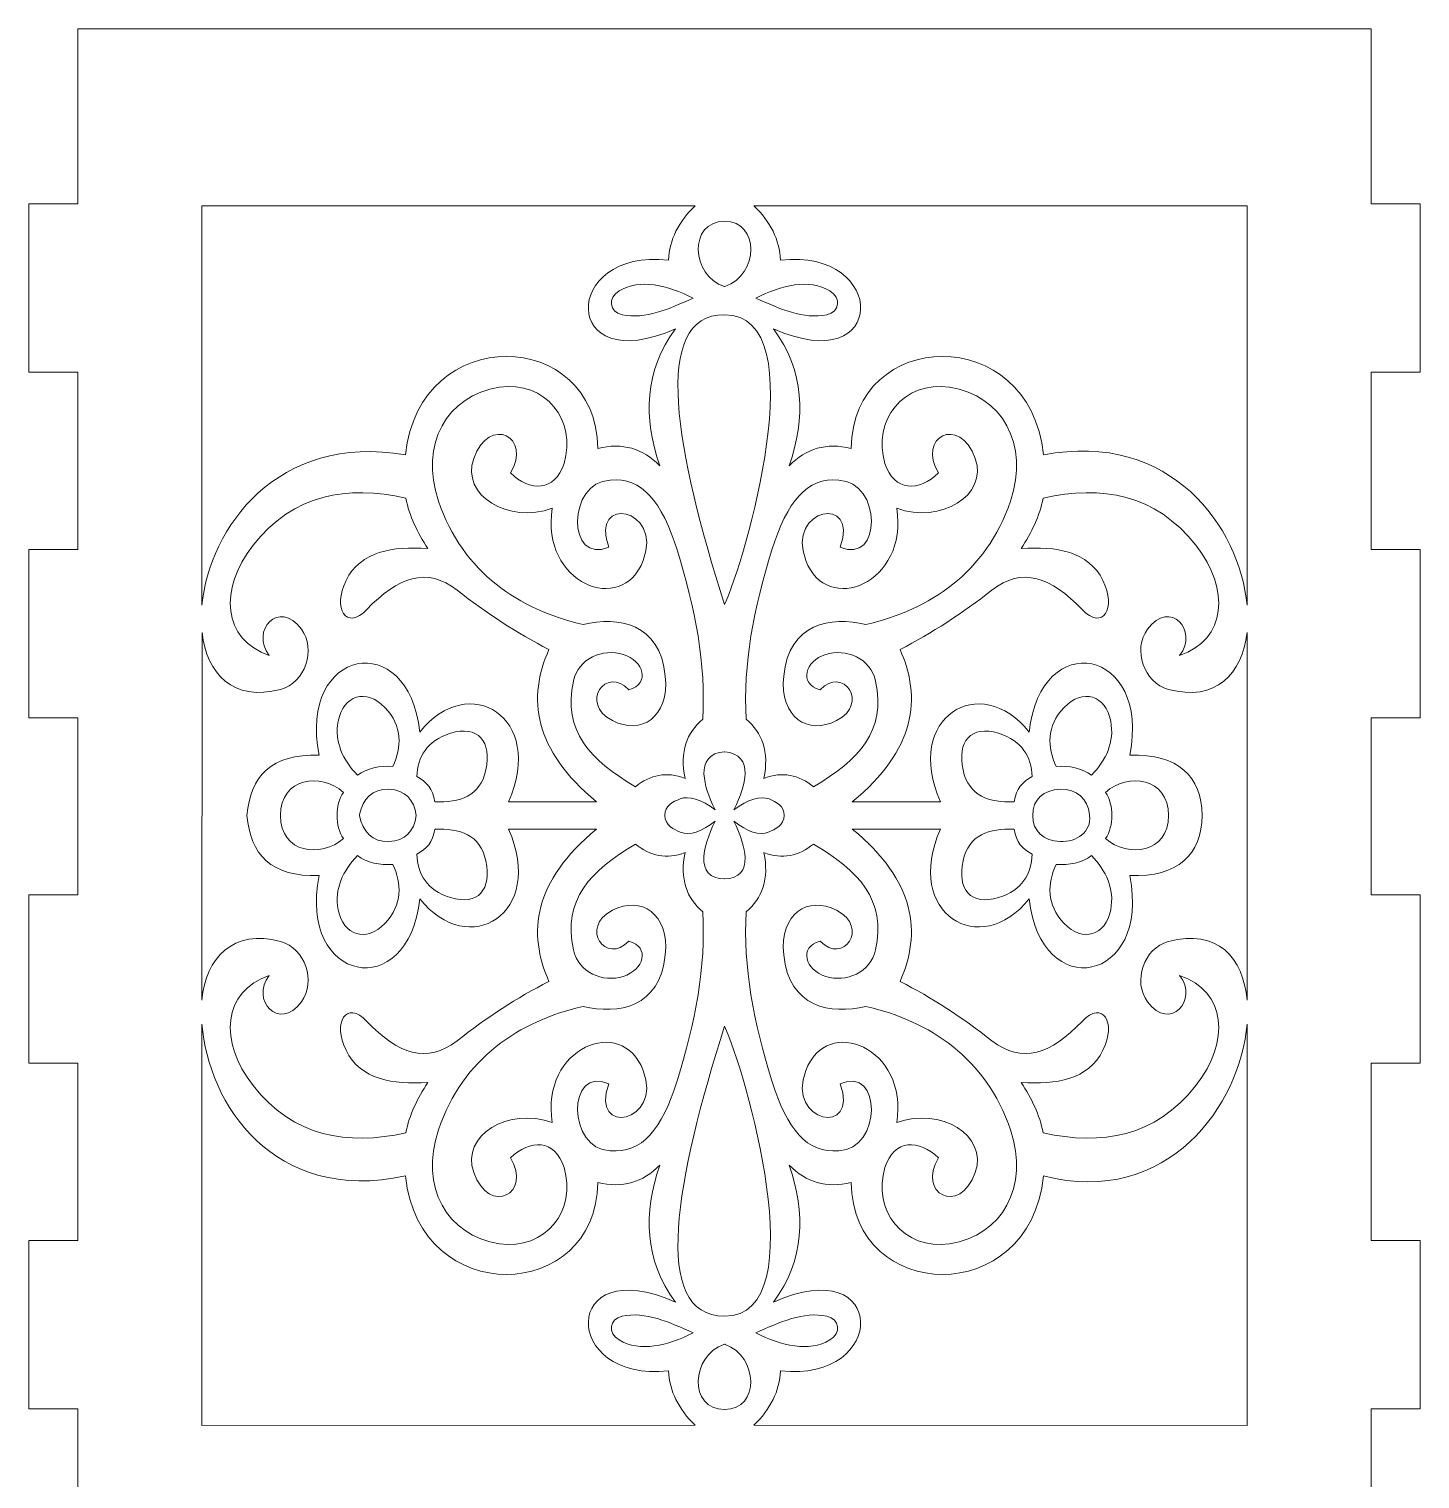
# Model space of a CAD drawing. Header units: centimetres. Extents: x -29.3 to 30.8, y -32.6 to 26.7.
# Drawn here: x -8.69 to 10.1, y 7.15 to 26.74 of the extents above; entities that cross this region are included whole.
import ezdxf

# ---------------------------------------------------------------- set-up
doc = ezdxf.new("R2010")
doc.units = ezdxf.units.CM
doc.header["$MEASUREMENT"] = 0
doc.layers.add('Camada 1', color=7, linetype='Continuous')

msp = doc.modelspace()

# ---------------------------------------------------------------- linework, layer by layer
at = {"layer": 'Camada 1', "color": 240, "lineweight": 9}
msp.add_open_spline([(-5.33629, 5.48857), (-5.33629, 5.48857), (-2.81486, 5.48857), (-2.81486, 5.48857), (-2.81486, 5.48857), (-2.81486, 5.48857), (-2.81486, 6.16745), (-2.81486, 6.16745), (-2.81486, 6.16745), (-2.81486, 6.16745), (-0.22336, 6.16745), (-0.22336, 6.16745), (-0.22336, 6.16745), (-0.22336, 6.16745), (-0.22336, 5.48857), (-0.22336, 5.48857), (-0.22336, 5.48857), (-0.22336, 5.48857), (2.28806, 5.48857), (2.28806, 5.48857), (2.28806, 5.48857), (2.28806, 5.48857), (2.28806, 6.16745), (2.28806, 6.16745), (2.28806, 6.16745), (2.28806, 6.16745), (4.88959, 6.16745), (4.88959, 6.16745), (4.88959, 6.16745), (4.88959, 6.16745), (4.88959, 5.48857), (4.88959, 5.48857), (4.88959, 5.48857), (4.88959, 5.48857), (7.40099, 5.48857), (7.40099, 5.48857), (7.40099, 5.48857), (7.40099, 5.48857), (7.40099, 6.16745), (7.40099, 6.16745), (7.40099, 6.16745), (7.40099, 6.16745), (9.44254, 6.16745), (9.44254, 6.16745), (9.44254, 6.16745), (9.44254, 6.16745), (9.44278, 8.10174), (9.44278, 8.10174), (9.44278, 8.10174), (9.44278, 8.10174), (10.10241, 8.10174), (10.10241, 8.10174), (10.10241, 8.10174), (10.10241, 8.10174), (10.10241, 10.3746), (10.10241, 10.3746), (10.10241, 10.3746), (10.10241, 10.3746), (9.44278, 10.3746), (9.44278, 10.3746), (9.44278, 10.3746), (9.44278, 10.3746), (9.44278, 12.76859), (9.44278, 12.76859), (9.44278, 12.76859), (9.44278, 12.76859), (10.10241, 12.76859), (10.10241, 12.76859), (10.10241, 12.76859), (10.10241, 12.76859), (10.10241, 15.04193), (10.10241, 15.04193), (10.10241, 15.04193), (10.10241, 15.04193), (9.44278, 15.04193), (9.44278, 15.04193), (9.44278, 15.04193), (9.44278, 15.04193), (9.44278, 17.43541), (9.44278, 17.43541), (9.44278, 17.43541), (9.44278, 17.43541), (10.10241, 17.43541), (10.10241, 17.43541), (10.10241, 17.43541), (10.10241, 17.43541), (10.10241, 19.70876), (10.10241, 19.70876), (10.10241, 19.70876), (10.10241, 19.70876), (9.44278, 19.70876), (9.44278, 19.70876), (9.44278, 19.70876), (9.44278, 19.70876), (9.44278, 22.10224), (9.44278, 22.10224), (9.44278, 22.10224), (9.44278, 22.10224), (10.10241, 22.10224), (10.10241, 22.10224), (10.10241, 22.10224), (10.10241, 22.10224), (10.10241, 24.37508), (10.10241, 24.37508), (10.10241, 24.37508), (10.10241, 24.37508), (9.44278, 24.37508), (9.44278, 24.37508), (9.44278, 24.37508), (9.44278, 24.37508), (9.44254, 26.73857), (9.44254, 26.73857), (9.44254, 26.73857), (3.49383, 26.73857), (-2.07913, 26.73857), (-8.02785, 26.73857), (-8.02785, 26.73857), (-8.02785, 26.73857), (-8.02762, 24.37508), (-8.02762, 24.37508), (-8.02762, 24.37508), (-8.02762, 24.37508), (-8.68747, 24.37508), (-8.68747, 24.37508), (-8.68747, 24.37508), (-8.68747, 24.37508), (-8.68747, 22.10224), (-8.68747, 22.10224), (-8.68747, 22.10224), (-8.68747, 22.10224), (-8.02762, 22.10224), (-8.02762, 22.10224), (-8.02762, 22.10224), (-8.02762, 22.10224), (-8.02762, 19.70876), (-8.02762, 19.70876), (-8.02762, 19.70876), (-8.02762, 19.70876), (-8.68747, 19.70876), (-8.68747, 19.70876), (-8.68747, 19.70876), (-8.68747, 19.70876), (-8.68747, 17.43541), (-8.68747, 17.43541), (-8.68747, 17.43541), (-8.68747, 17.43541), (-8.02762, 17.43541), (-8.02762, 17.43541), (-8.02762, 17.43541), (-8.02762, 17.43541), (-8.02762, 15.04193), (-8.02762, 15.04193), (-8.02762, 15.04193), (-8.02762, 15.04193), (-8.68747, 15.04193), (-8.68747, 15.04193), (-8.68747, 15.04193), (-8.68747, 15.04193), (-8.68747, 12.76859), (-8.68747, 12.76859), (-8.68747, 12.76859), (-8.68747, 12.76859), (-8.02762, 12.76859), (-8.02762, 12.76859), (-8.02762, 12.76859), (-8.02762, 12.76859), (-8.02762, 10.3746), (-8.02762, 10.3746), (-8.02762, 10.3746), (-8.02762, 10.3746), (-8.68747, 10.3746), (-8.68747, 10.3746), (-8.68747, 10.3746), (-8.68747, 10.3746), (-8.68747, 8.10174), (-8.68747, 8.10174), (-8.68747, 8.10174), (-8.68747, 8.10174), (-8.02762, 8.10174), (-8.02762, 8.10174), (-8.02762, 8.10174), (-8.02762, 8.10174), (-8.02785, 6.16745), (-8.02785, 6.16745), (-8.02785, 6.16745), (-8.02785, 6.16745), (-5.33629, 6.16745), (-5.33629, 6.16745), (-5.33629, 6.16745), (-5.33629, 6.16745), (-5.33629, 5.48857), (-5.33629, 5.48857)], degree=3, knots=[0, 0, 0, 0, 0.02040816, 0.02040816, 0.02040816, 0.02040816, 0.04081633, 0.04081633, 0.04081633, 0.04081633, 0.06122449, 0.06122449, 0.06122449, 0.06122449, 0.08163265, 0.08163265, 0.08163265, 0.08163265, 0.10204082, 0.10204082, 0.10204082, 0.10204082, 0.12244898, 0.12244898, 0.12244898, 0.12244898, 0.14285714, 0.14285714, 0.14285714, 0.14285714, 0.16326531, 0.16326531, 0.16326531, 0.16326531, 0.18367347, 0.18367347, 0.18367347, 0.18367347, 0.20408163, 0.20408163, 0.20408163, 0.20408163, 0.2244898, 0.2244898, 0.2244898, 0.2244898, 0.24489796, 0.24489796, 0.24489796, 0.24489796, 0.26530612, 0.26530612, 0.26530612, 0.26530612, 0.28571429, 0.28571429, 0.28571429, 0.28571429, 0.30612245, 0.30612245, 0.30612245, 0.30612245, 0.32653061, 0.32653061, 0.32653061, 0.32653061, 0.34693878, 0.34693878, 0.34693878, 0.34693878, 0.36734694, 0.36734694, 0.36734694, 0.36734694, 0.3877551, 0.3877551, 0.3877551, 0.3877551, 0.40816327, 0.40816327, 0.40816327, 0.40816327, 0.42857143, 0.42857143, 0.42857143, 0.42857143, 0.44897959, 0.44897959, 0.44897959, 0.44897959, 0.46938776, 0.46938776, 0.46938776, 0.46938776, 0.48979592, 0.48979592, 0.48979592, 0.48979592, 0.51020408, 0.51020408, 0.51020408, 0.51020408, 0.53061224, 0.53061224, 0.53061224, 0.53061224, 0.55102041, 0.55102041, 0.55102041, 0.55102041, 0.57142857, 0.57142857, 0.57142857, 0.57142857, 0.59183673, 0.59183673, 0.59183673, 0.59183673, 0.6122449, 0.6122449, 0.6122449, 0.6122449, 0.63265306, 0.63265306, 0.63265306, 0.63265306, 0.65306122, 0.65306122, 0.65306122, 0.65306122, 0.67346939, 0.67346939, 0.67346939, 0.67346939, 0.69387755, 0.69387755, 0.69387755, 0.69387755, 0.71428571, 0.71428571, 0.71428571, 0.71428571, 0.73469388, 0.73469388, 0.73469388, 0.73469388, 0.75510204, 0.75510204, 0.75510204, 0.75510204, 0.7755102, 0.7755102, 0.7755102, 0.7755102, 0.79591837, 0.79591837, 0.79591837, 0.79591837, 0.81632653, 0.81632653, 0.81632653, 0.81632653, 0.83673469, 0.83673469, 0.83673469, 0.83673469, 0.85714286, 0.85714286, 0.85714286, 0.85714286, 0.87755102, 0.87755102, 0.87755102, 0.87755102, 0.89795918, 0.89795918, 0.89795918, 0.89795918, 0.91836735, 0.91836735, 0.91836735, 0.91836735, 0.93877551, 0.93877551, 0.93877551, 0.93877551, 0.95918367, 0.95918367, 0.95918367, 0.95918367, 1, 1, 1, 1], dxfattribs=at)
at = {"layer": 'Camada 1', "color": 250, "lineweight": 20}
for points, knots in [([(-6.35137, 18.95719), (-6.35137, 18.95719), (-6.35156, 24.34924), (-6.35156, 24.34924), (-6.35156, 24.34924), (-6.35156, 24.34924), (0.30948, 24.3509), (0.30948, 24.3509), (0.30948, 24.3509), (0.08997, 24.13456), (-0.03951, 23.89199), (-0.04749, 23.61628), (-0.04749, 23.61628), (-1.51009, 23.78511), (-1.50773, 21.99024), (0.04671, 22.6905), (0.04671, 22.6905), (-0.38252, 22.11322), (-0.38523, 21.48843), (-0.16655, 20.83896), (-0.16655, 20.83896), (-0.39382, 21.07277), (-0.67138, 21.15556), (-1.00443, 21.07175), (-1.00443, 21.07175), (-1.0185, 22.70317), (-3.4161, 22.78553), (-3.60234, 20.98512), (-3.60234, 20.98512), (-5.33403, 21.28688), (-6.25432, 19.99154), (-6.35137, 18.95719)], [0, 0, 0, 0, 0.11111111, 0.11111111, 0.11111111, 0.11111111, 0.22222222, 0.22222222, 0.22222222, 0.22222222, 0.33333333, 0.33333333, 0.33333333, 0.33333333, 0.44444444, 0.44444444, 0.44444444, 0.44444444, 0.55555556, 0.55555556, 0.55555556, 0.55555556, 0.66666667, 0.66666667, 0.66666667, 0.66666667, 0.77777778, 0.77777778, 0.77777778, 0.77777778, 1, 1, 1, 1]), ([(1.10518, 24.3509), (1.10518, 24.3509), (7.76624, 24.34924), (7.76624, 24.34924), (7.76624, 24.34924), (7.76624, 24.34924), (7.76624, 18.95551), (7.76624, 18.95551), (7.76624, 18.95551), (7.67018, 20.00296), (6.73824, 21.32068), (5.01703, 20.98512), (5.01703, 20.98512), (4.83078, 22.78553), (2.43318, 22.70317), (2.41911, 21.07175), (2.41911, 21.07175), (2.08607, 21.15556), (1.80851, 21.07277), (1.58123, 20.83896), (1.58123, 20.83896), (1.79992, 21.48843), (1.7972, 22.11322), (1.36797, 22.6905), (1.36797, 22.6905), (2.92241, 21.99024), (2.92477, 23.78511), (1.46217, 23.61628), (1.46217, 23.61628), (1.45419, 23.89199), (1.32471, 24.13456), (1.10518, 24.3509)], [0, 0, 0, 0, 0.11111111, 0.11111111, 0.11111111, 0.11111111, 0.22222222, 0.22222222, 0.22222222, 0.22222222, 0.33333333, 0.33333333, 0.33333333, 0.33333333, 0.44444444, 0.44444444, 0.44444444, 0.44444444, 0.55555556, 0.55555556, 0.55555556, 0.55555556, 0.66666667, 0.66666667, 0.66666667, 0.66666667, 0.77777778, 0.77777778, 0.77777778, 0.77777778, 1, 1, 1, 1]), ([(0.70734, 23.2584), (0.70973, 23.25868), (0.7106, 23.25901), (0.71147, 23.25931), (0.71147, 23.25931), (1.17377, 23.41868), (1.18697, 24.14242), (0.70734, 24.1411), (0.70734, 24.1411), (0.21987, 24.13975), (0.24823, 23.40784), (0.70734, 23.2584)], [0, 0, 0, 0, 0.25, 0.25, 0.25, 0.25, 0.5, 0.5, 0.5, 0.5, 1, 1, 1, 1]), ([(0.28545, 23.10426), (-0.0374, 22.95919), (-0.36367, 22.81247), (-0.6739, 22.87958), (-0.6739, 22.87958), (-0.85268, 22.91825), (-0.86888, 23.10893), (-0.71604, 23.20007), (-0.71604, 23.20007), (-0.43018, 23.37052), (-0.0692, 23.27838), (0.28545, 23.10426)], [0, 0, 0, 0, 0.25, 0.25, 0.25, 0.25, 0.5, 0.5, 0.5, 0.5, 1, 1, 1, 1]), ([(1.12923, 23.10426), (1.45208, 22.95919), (1.77835, 22.81247), (2.08858, 22.87958), (2.08858, 22.87958), (2.26736, 22.91825), (2.28356, 23.10893), (2.13072, 23.20007), (2.13072, 23.20007), (1.84486, 23.37052), (1.48388, 23.27838), (1.12923, 23.10426)], [0, 0, 0, 0, 0.25, 0.25, 0.25, 0.25, 0.5, 0.5, 0.5, 0.5, 1, 1, 1, 1]), ([(0.70734, 18.96377), (0.96993, 19.51911), (1.96345, 22.87963), (0.70734, 22.87933), (0.70734, 22.87933), (-0.30353, 22.87911), (0.0615, 21.00672), (0.70734, 18.96377)], [0, 0, 0, 0, 0.33333333, 0.33333333, 0.33333333, 0.33333333, 1, 1, 1, 1]), ([(0.17548, 16.61614), (-0.07475, 16.71158), (-0.29648, 16.66687), (-0.49382, 16.50245), (-0.49382, 16.50245), (-1.1049, 16.86179), (-1.48091, 17.25527), (-1.33437, 17.93093), (-1.33437, 17.93093), (-1.2675, 18.2392), (-0.93519, 18.37598), (-0.6602, 18.29001), (-0.6602, 18.29001), (-0.38079, 18.20267), (-0.29299, 17.89508), (-0.58307, 17.81259), (-0.58307, 17.81259), (-0.89244, 18.14014), (-1.25813, 17.63027), (-0.80618, 17.39573), (-0.80618, 17.39573), (-0.42415, 17.19749), (-0.03595, 17.43841), (-0.09224, 17.99667), (-0.09224, 17.99667), (-0.1648, 18.71627), (-0.72474, 18.80658), (-1.20279, 18.69506), (-1.20279, 18.69506), (-2.06339, 18.89347), (-2.82657, 19.39011), (-3.15616, 20.36253), (-3.15616, 20.36253), (-3.41532, 21.12712), (-3.04285, 21.79388), (-2.33316, 21.90007), (-2.33316, 21.90007), (-1.70986, 21.99332), (-1.28315, 21.44556), (-1.46057, 20.87144), (-1.46057, 20.87144), (-1.57981, 20.48558), (-1.92406, 20.48665), (-2.18442, 20.7415), (-2.18442, 20.7415), (-1.88417, 21.2162), (-2.46828, 21.53506), (-2.68021, 20.9364), (-2.68021, 20.9364), (-2.85706, 20.43684), (-2.20903, 20.04872), (-1.61923, 20.26508), (-1.61923, 20.26508), (-1.78071, 19.25013), (-0.67578, 18.80127), (-0.38967, 19.56129), (-0.38967, 19.56129), (-0.12293, 20.26986), (-1.11893, 20.45935), (-0.85571, 19.73994), (-0.85571, 19.73994), (-1.42012, 19.48727), (-1.42274, 20.62803), (-0.83588, 20.64405), (-0.83588, 20.64405), (-0.40717, 20.68662), (-0.1365, 20.35081), (0.06645, 19.70204), (0.06645, 19.70204), (0.31452, 18.9091), (0.45764, 18.15714), (0.4135, 17.4174), (0.4135, 17.4174), (0.19674, 17.23217), (0.10139, 16.97461), (0.17548, 16.61614)], [0, 0, 0, 0, 0.05, 0.05, 0.05, 0.05, 0.1, 0.1, 0.1, 0.1, 0.15, 0.15, 0.15, 0.15, 0.2, 0.2, 0.2, 0.2, 0.25, 0.25, 0.25, 0.25, 0.3, 0.3, 0.3, 0.3, 0.35, 0.35, 0.35, 0.35, 0.4, 0.4, 0.4, 0.4, 0.45, 0.45, 0.45, 0.45, 0.5, 0.5, 0.5, 0.5, 0.55, 0.55, 0.55, 0.55, 0.6, 0.6, 0.6, 0.6, 0.65, 0.65, 0.65, 0.65, 0.7, 0.7, 0.7, 0.7, 0.75, 0.75, 0.75, 0.75, 0.8, 0.8, 0.8, 0.8, 0.85, 0.85, 0.85, 0.85, 0.9, 0.9, 0.9, 0.9, 1, 1, 1, 1]), ([(1.2392, 16.61614), (1.48943, 16.71158), (1.71116, 16.66687), (1.90851, 16.50245), (1.90851, 16.50245), (2.51958, 16.86179), (2.8956, 17.25527), (2.74905, 17.93093), (2.74905, 17.93093), (2.68218, 18.2392), (2.34987, 18.37598), (2.07488, 18.29001), (2.07488, 18.29001), (1.79547, 18.20267), (1.70768, 17.89508), (1.99775, 17.81259), (1.99775, 17.81259), (2.30712, 18.14014), (2.67281, 17.63027), (2.22085, 17.39573), (2.22085, 17.39573), (1.83883, 17.19749), (1.45063, 17.43841), (1.50692, 17.99667), (1.50692, 17.99667), (1.57949, 18.71627), (2.13942, 18.80658), (2.61747, 18.69506), (2.61747, 18.69506), (3.47807, 18.89347), (4.24125, 19.39011), (4.57085, 20.36253), (4.57085, 20.36253), (4.83, 21.12712), (4.45753, 21.79388), (3.74784, 21.90007), (3.74784, 21.90007), (3.12454, 21.99332), (2.69784, 21.44556), (2.87525, 20.87144), (2.87525, 20.87144), (2.99449, 20.48558), (3.33874, 20.48665), (3.5991, 20.7415), (3.5991, 20.7415), (3.29885, 21.2162), (3.88296, 21.53506), (4.09489, 20.9364), (4.09489, 20.9364), (4.27174, 20.43684), (3.62371, 20.04872), (3.03391, 20.26508), (3.03391, 20.26508), (3.19539, 19.25013), (2.09046, 18.80127), (1.80435, 19.56129), (1.80435, 19.56129), (1.53761, 20.26986), (2.53361, 20.45935), (2.27039, 19.73994), (2.27039, 19.73994), (2.8348, 19.48727), (2.83742, 20.62803), (2.25056, 20.64405), (2.25056, 20.64405), (1.82185, 20.68662), (1.55118, 20.35081), (1.34823, 19.70204), (1.34823, 19.70204), (1.10017, 18.9091), (0.95705, 18.15714), (1.00118, 17.4174), (1.00118, 17.4174), (1.21794, 17.23217), (1.31328, 16.97461), (1.2392, 16.61614)], [0, 0, 0, 0, 0.05, 0.05, 0.05, 0.05, 0.1, 0.1, 0.1, 0.1, 0.15, 0.15, 0.15, 0.15, 0.2, 0.2, 0.2, 0.2, 0.25, 0.25, 0.25, 0.25, 0.3, 0.3, 0.3, 0.3, 0.35, 0.35, 0.35, 0.35, 0.4, 0.4, 0.4, 0.4, 0.45, 0.45, 0.45, 0.45, 0.5, 0.5, 0.5, 0.5, 0.55, 0.55, 0.55, 0.55, 0.6, 0.6, 0.6, 0.6, 0.65, 0.65, 0.65, 0.65, 0.7, 0.7, 0.7, 0.7, 0.75, 0.75, 0.75, 0.75, 0.8, 0.8, 0.8, 0.8, 0.85, 0.85, 0.85, 0.85, 0.9, 0.9, 0.9, 0.9, 1, 1, 1, 1]), ([(-6.3514, 13.62233), (-6.3514, 13.62233), (-6.35031, 18.58664), (-6.35031, 18.58664), (-6.35031, 18.58664), (-6.285, 18.03046), (-5.93253, 17.6464), (-5.28916, 17.81859), (-5.28916, 17.81859), (-4.95716, 17.90744), (-4.80271, 18.35726), (-5.0082, 18.63283), (-5.0082, 18.63283), (-5.3114, 19.03945), (-5.70249, 18.61309), (-5.44118, 18.27624), (-5.44118, 18.27624), (-6.06906, 18.49239), (-6.13077, 19.16811), (-5.65998, 19.76431), (-5.65998, 19.76431), (-5.10931, 20.46168), (-4.39121, 20.57686), (-3.5975, 20.40315), (-3.5975, 20.40315), (-3.5492, 20.15989), (-3.44086, 19.93538), (-3.30002, 19.721), (-3.30002, 19.721), (-3.77386, 19.7527), (-4.20754, 19.68625), (-4.40497, 19.2879), (-4.40497, 19.2879), (-4.59039, 18.91377), (-4.40256, 18.60412), (-4.12303, 18.8981), (-4.12303, 18.8981), (-3.70714, 19.3355), (-3.31062, 19.47815), (-2.90339, 19.15797), (-2.90339, 19.15797), (-2.50553, 18.84516), (-2.09509, 18.57791), (-1.66392, 18.35672), (-1.66392, 18.35672), (-1.95577, 17.70554), (-1.87808, 17.00469), (-1.01934, 16.29945), (-1.01934, 16.29945), (-1.01934, 16.29945), (-2.20916, 16.29943), (-2.20916, 16.29943), (-2.20916, 16.29943), (-1.70523, 17.44319), (-2.7481, 18.07258), (-3.40909, 17.24147), (-3.40909, 17.24147), (-3.55708, 18.65978), (-5.05849, 18.38303), (-4.76755, 16.92746), (-4.76755, 16.92746), (-5.41837, 16.95085), (-5.69972, 16.64093), (-5.74294, 16.11622), (-5.74294, 16.11622), (-5.74294, 16.11622), (-5.74301, 16.11539), (-5.74301, 16.11539), (-5.74301, 16.11539), (-5.74301, 16.11539), (-5.74294, 16.11456), (-5.74294, 16.11456), (-5.74294, 16.11456), (-5.69972, 15.58984), (-5.41837, 15.27993), (-4.76755, 15.30331), (-4.76755, 15.30331), (-5.05849, 13.84775), (-3.55708, 13.571), (-3.40909, 14.98931), (-3.40909, 14.98931), (-2.7481, 14.1582), (-1.70523, 14.78759), (-2.20916, 15.93134), (-2.20916, 15.93134), (-2.20916, 15.93134), (-1.01934, 15.93133), (-1.01934, 15.93133), (-1.01934, 15.93133), (-1.87808, 15.22609), (-1.95577, 14.52524), (-1.66392, 13.87406), (-1.66392, 13.87406), (-2.09509, 13.65287), (-2.50553, 13.38562), (-2.90339, 13.07281), (-2.90339, 13.07281), (-3.31062, 12.75263), (-3.70714, 12.89527), (-4.12303, 13.33268), (-4.12303, 13.33268), (-4.40256, 13.62666), (-4.59039, 13.31701), (-4.40497, 12.94288), (-4.40497, 12.94288), (-4.20754, 12.54453), (-3.77386, 12.47808), (-3.30002, 12.50977), (-3.30002, 12.50977), (-3.44086, 12.2954), (-3.5492, 12.07089), (-3.5975, 11.82763), (-3.5975, 11.82763), (-4.39121, 11.65392), (-5.10931, 11.76909), (-5.65998, 12.46646), (-5.65998, 12.46646), (-6.13077, 13.06267), (-6.06906, 13.73839), (-5.44118, 13.95454), (-5.44118, 13.95454), (-5.70249, 13.61769), (-5.3114, 13.19133), (-5.0082, 13.59794), (-5.0082, 13.59794), (-4.80271, 13.87352), (-4.95747, 14.32175), (-5.28916, 14.41219), (-5.28916, 14.41219), (-5.92419, 14.58533), (-6.3023, 14.19325), (-6.3514, 13.62233)], [0, 0, 0, 0, 0.02941176, 0.02941176, 0.02941176, 0.02941176, 0.05882353, 0.05882353, 0.05882353, 0.05882353, 0.08823529, 0.08823529, 0.08823529, 0.08823529, 0.11764706, 0.11764706, 0.11764706, 0.11764706, 0.14705882, 0.14705882, 0.14705882, 0.14705882, 0.17647059, 0.17647059, 0.17647059, 0.17647059, 0.20588235, 0.20588235, 0.20588235, 0.20588235, 0.23529412, 0.23529412, 0.23529412, 0.23529412, 0.26470588, 0.26470588, 0.26470588, 0.26470588, 0.29411765, 0.29411765, 0.29411765, 0.29411765, 0.32352941, 0.32352941, 0.32352941, 0.32352941, 0.35294118, 0.35294118, 0.35294118, 0.35294118, 0.38235294, 0.38235294, 0.38235294, 0.38235294, 0.41176471, 0.41176471, 0.41176471, 0.41176471, 0.44117647, 0.44117647, 0.44117647, 0.44117647, 0.47058824, 0.47058824, 0.47058824, 0.47058824, 0.5, 0.5, 0.5, 0.5, 0.52941176, 0.52941176, 0.52941176, 0.52941176, 0.55882353, 0.55882353, 0.55882353, 0.55882353, 0.58823529, 0.58823529, 0.58823529, 0.58823529, 0.61764706, 0.61764706, 0.61764706, 0.61764706, 0.64705882, 0.64705882, 0.64705882, 0.64705882, 0.67647059, 0.67647059, 0.67647059, 0.67647059, 0.70588235, 0.70588235, 0.70588235, 0.70588235, 0.73529412, 0.73529412, 0.73529412, 0.73529412, 0.76470588, 0.76470588, 0.76470588, 0.76470588, 0.79411765, 0.79411765, 0.79411765, 0.79411765, 0.82352941, 0.82352941, 0.82352941, 0.82352941, 0.85294118, 0.85294118, 0.85294118, 0.85294118, 0.88235294, 0.88235294, 0.88235294, 0.88235294, 0.91176471, 0.91176471, 0.91176471, 0.91176471, 0.94117647, 0.94117647, 0.94117647, 0.94117647, 1, 1, 1, 1]), ([(7.76624, 18.58652), (7.76624, 18.58652), (7.76641, 13.62228), (7.76641, 13.62228), (7.76641, 13.62228), (7.71422, 14.19354), (7.36954, 14.59045), (6.70384, 14.41219), (6.70384, 14.41219), (6.37186, 14.32329), (6.2174, 13.87352), (6.42288, 13.59794), (6.42288, 13.59794), (6.72608, 13.19133), (7.11716, 13.61769), (6.85586, 13.95454), (6.85586, 13.95454), (7.48374, 13.73839), (7.54545, 13.06267), (7.07466, 12.46646), (7.07466, 12.46646), (6.52399, 11.76909), (5.8059, 11.65392), (5.01218, 11.82763), (5.01218, 11.82763), (4.96388, 12.07089), (4.85554, 12.2954), (4.7147, 12.50977), (4.7147, 12.50977), (5.18855, 12.47808), (5.62222, 12.54453), (5.81965, 12.94288), (5.81965, 12.94288), (6.00507, 13.31701), (5.81724, 13.62666), (5.53771, 13.33268), (5.53771, 13.33268), (5.12183, 12.89527), (4.7253, 12.75263), (4.31807, 13.07281), (4.31807, 13.07281), (3.92021, 13.38562), (3.50977, 13.65287), (3.07861, 13.87406), (3.07861, 13.87406), (3.37045, 14.52524), (3.29276, 15.22609), (2.43402, 15.93133), (2.43402, 15.93133), (2.43402, 15.93133), (3.62384, 15.93134), (3.62384, 15.93134), (3.62384, 15.93134), (3.11991, 14.78759), (4.16278, 14.1582), (4.82377, 14.98931), (4.82377, 14.98931), (4.97177, 13.571), (6.47317, 13.84775), (6.18223, 15.30331), (6.18223, 15.30331), (6.8334, 15.27992), (7.1577, 15.58808), (7.1577, 16.11539), (7.1577, 16.11539), (7.1577, 16.6427), (6.8334, 16.95086), (6.18223, 16.92746), (6.18223, 16.92746), (6.47317, 18.38303), (4.97177, 18.65978), (4.82377, 17.24147), (4.82377, 17.24147), (4.16278, 18.07258), (3.11991, 17.44319), (3.62384, 16.29943), (3.62384, 16.29943), (3.62384, 16.29943), (2.43402, 16.29945), (2.43402, 16.29945), (2.43402, 16.29945), (3.29276, 17.00469), (3.37045, 17.70554), (3.07861, 18.35672), (3.07861, 18.35672), (3.50977, 18.57791), (3.92021, 18.84516), (4.31807, 19.15797), (4.31807, 19.15797), (4.7253, 19.47815), (5.12183, 19.3355), (5.53771, 18.8981), (5.53771, 18.8981), (5.81724, 18.60412), (6.00507, 18.91377), (5.81965, 19.2879), (5.81965, 19.2879), (5.62222, 19.68625), (5.18855, 19.7527), (4.7147, 19.721), (4.7147, 19.721), (4.85554, 19.93538), (4.96388, 20.15989), (5.01218, 20.40315), (5.01218, 20.40315), (5.8059, 20.57686), (6.52399, 20.46168), (7.07466, 19.76431), (7.07466, 19.76431), (7.54545, 19.16811), (7.48374, 18.49239), (6.85586, 18.27624), (6.85586, 18.27624), (7.11716, 18.61309), (6.72608, 19.03945), (6.42288, 18.63283), (6.42288, 18.63283), (6.2174, 18.35726), (6.37218, 17.90908), (6.70384, 17.81859), (6.70384, 17.81859), (7.34478, 17.64371), (7.70159, 18.02812), (7.76624, 18.58652)], [0, 0, 0, 0, 0.03125, 0.03125, 0.03125, 0.03125, 0.0625, 0.0625, 0.0625, 0.0625, 0.09375, 0.09375, 0.09375, 0.09375, 0.125, 0.125, 0.125, 0.125, 0.15625, 0.15625, 0.15625, 0.15625, 0.1875, 0.1875, 0.1875, 0.1875, 0.21875, 0.21875, 0.21875, 0.21875, 0.25, 0.25, 0.25, 0.25, 0.28125, 0.28125, 0.28125, 0.28125, 0.3125, 0.3125, 0.3125, 0.3125, 0.34375, 0.34375, 0.34375, 0.34375, 0.375, 0.375, 0.375, 0.375, 0.40625, 0.40625, 0.40625, 0.40625, 0.4375, 0.4375, 0.4375, 0.4375, 0.46875, 0.46875, 0.46875, 0.46875, 0.5, 0.5, 0.5, 0.5, 0.53125, 0.53125, 0.53125, 0.53125, 0.5625, 0.5625, 0.5625, 0.5625, 0.59375, 0.59375, 0.59375, 0.59375, 0.625, 0.625, 0.625, 0.625, 0.65625, 0.65625, 0.65625, 0.65625, 0.6875, 0.6875, 0.6875, 0.6875, 0.71875, 0.71875, 0.71875, 0.71875, 0.75, 0.75, 0.75, 0.75, 0.78125, 0.78125, 0.78125, 0.78125, 0.8125, 0.8125, 0.8125, 0.8125, 0.84375, 0.84375, 0.84375, 0.84375, 0.875, 0.875, 0.875, 0.875, 0.90625, 0.90625, 0.90625, 0.90625, 0.9375, 0.9375, 0.9375, 0.9375, 1, 1, 1, 1]), ([(-3.77114, 16.77763), (-3.95314, 16.7887), (-4.11633, 16.75574), (-4.25205, 16.65852), (-4.25205, 16.65852), (-4.44694, 16.86678), (-4.56463, 17.10283), (-4.50986, 17.38939), (-4.50986, 17.38939), (-4.44337, 17.73732), (-4.13453, 17.83727), (-3.88021, 17.57347), (-3.88021, 17.57347), (-3.63688, 17.32106), (-3.65369, 17.03302), (-3.77114, 16.77763)], [0, 0, 0, 0, 0.2, 0.2, 0.2, 0.2, 0.4, 0.4, 0.4, 0.4, 0.6, 0.6, 0.6, 0.6, 1, 1, 1, 1]), ([(5.18582, 16.77763), (5.36782, 16.7887), (5.53101, 16.75574), (5.66674, 16.65852), (5.66674, 16.65852), (5.86163, 16.86678), (5.97932, 17.10283), (5.92455, 17.38939), (5.92455, 17.38939), (5.85805, 17.73732), (5.54921, 17.83727), (5.2949, 17.57347), (5.2949, 17.57347), (5.05156, 17.32106), (5.06837, 17.03302), (5.18582, 16.77763)], [0, 0, 0, 0, 0.2, 0.2, 0.2, 0.2, 0.4, 0.4, 0.4, 0.4, 0.6, 0.6, 0.6, 0.6, 1, 1, 1, 1]), ([(-3.20354, 16.29949), (-3.23287, 16.48026), (-3.31529, 16.56814), (-3.45039, 16.64066), (-3.45039, 16.64066), (-3.4314, 16.90732), (-3.32038, 17.12251), (-2.99427, 17.22496), (-2.99427, 17.22496), (-2.61909, 17.34283), (-2.43325, 17.10818), (-2.51534, 16.72979), (-2.51534, 16.72979), (-2.5936, 16.36915), (-2.87108, 16.29166), (-3.20354, 16.29949)], [0, 0, 0, 0, 0.2, 0.2, 0.2, 0.2, 0.4, 0.4, 0.4, 0.4, 0.6, 0.6, 0.6, 0.6, 1, 1, 1, 1]), ([(4.61822, 16.29949), (4.64755, 16.48026), (4.72997, 16.56814), (4.86508, 16.64066), (4.86508, 16.64066), (4.84608, 16.90732), (4.73506, 17.12251), (4.40895, 17.22496), (4.40895, 17.22496), (4.03377, 17.34283), (3.84793, 17.10818), (3.93003, 16.72979), (3.93003, 16.72979), (4.00827, 16.36915), (4.28576, 16.29166), (4.61822, 16.29949)], [0, 0, 0, 0, 0.2, 0.2, 0.2, 0.2, 0.4, 0.4, 0.4, 0.4, 0.6, 0.6, 0.6, 0.6, 1, 1, 1, 1]), ([(0.70734, 15.25715), (0.70915, 15.25709), (0.71091, 15.25734), (0.71269, 15.25744), (0.71269, 15.25744), (0.71269, 15.25744), (0.71326, 15.25747), (0.71326, 15.25747), (0.71326, 15.25747), (0.90859, 15.26813), (0.99285, 15.36913), (0.98515, 15.54746), (0.98515, 15.54746), (0.97966, 15.67471), (0.92739, 15.8408), (0.83525, 16.04), (0.83525, 16.04), (1.01843, 15.89227), (1.17718, 15.8368), (1.30913, 15.893), (1.30913, 15.893), (1.38628, 15.92587), (1.51262, 15.98085), (1.51262, 16.11539), (1.51262, 16.11539), (1.51262, 16.24993), (1.41368, 16.29324), (1.30913, 16.33777), (1.30913, 16.33777), (1.20458, 16.38231), (1.01843, 16.33851), (0.83525, 16.19078), (0.83525, 16.19078), (0.92739, 16.38998), (0.97856, 16.53053), (0.98515, 16.68331), (0.98515, 16.68331), (0.99175, 16.8361), (0.90858, 16.96265), (0.71326, 16.97331), (0.71326, 16.97331), (0.71326, 16.97331), (0.71269, 16.97334), (0.71269, 16.97334), (0.71269, 16.97334), (0.71092, 16.97344), (0.70915, 16.97369), (0.70734, 16.97362), (0.70734, 16.97362), (0.50496, 16.96578), (0.42101, 16.83139), (0.42986, 16.67586), (0.42986, 16.67586), (0.43871, 16.52033), (0.48909, 16.38609), (0.57943, 16.19078), (0.57943, 16.19078), (0.39846, 16.33673), (0.21538, 16.38219), (0.11033, 16.33979), (0.11033, 16.33979), (0.00526, 16.29739), (-0.09793, 16.25261), (-0.09793, 16.11539), (-0.09793, 16.11539), (-0.09793, 15.97817), (0.0312, 15.92293), (0.11033, 15.89099), (0.11033, 15.89099), (0.24132, 15.83813), (0.39846, 15.89405), (0.57943, 16.04), (0.57943, 16.04), (0.48909, 15.84468), (0.43704, 15.68117), (0.42986, 15.55492), (0.42986, 15.55492), (0.41934, 15.37011), (0.50496, 15.265), (0.70734, 15.25715)], [0, 0, 0, 0, 0.04761905, 0.04761905, 0.04761905, 0.04761905, 0.0952381, 0.0952381, 0.0952381, 0.0952381, 0.14285714, 0.14285714, 0.14285714, 0.14285714, 0.19047619, 0.19047619, 0.19047619, 0.19047619, 0.23809524, 0.23809524, 0.23809524, 0.23809524, 0.28571429, 0.28571429, 0.28571429, 0.28571429, 0.33333333, 0.33333333, 0.33333333, 0.33333333, 0.38095238, 0.38095238, 0.38095238, 0.38095238, 0.42857143, 0.42857143, 0.42857143, 0.42857143, 0.47619048, 0.47619048, 0.47619048, 0.47619048, 0.52380952, 0.52380952, 0.52380952, 0.52380952, 0.57142857, 0.57142857, 0.57142857, 0.57142857, 0.61904762, 0.61904762, 0.61904762, 0.61904762, 0.66666667, 0.66666667, 0.66666667, 0.66666667, 0.71428571, 0.71428571, 0.71428571, 0.71428571, 0.76190476, 0.76190476, 0.76190476, 0.76190476, 0.80952381, 0.80952381, 0.80952381, 0.80952381, 0.85714286, 0.85714286, 0.85714286, 0.85714286, 0.9047619, 0.9047619, 0.9047619, 0.9047619, 1, 1, 1, 1]), ([(-4.44034, 15.8041), (-4.74014, 15.53612), (-5.29062, 15.60184), (-5.29062, 16.11539), (-5.29062, 16.11539), (-5.29062, 16.62893), (-4.74014, 16.69466), (-4.44034, 16.42667), (-4.44034, 16.42667), (-4.5545, 16.25695), (-4.5545, 15.97383), (-4.44034, 15.8041)], [0, 0, 0, 0, 0.25, 0.25, 0.25, 0.25, 0.5, 0.5, 0.5, 0.5, 1, 1, 1, 1]), ([(5.85502, 15.8041), (6.15482, 15.53612), (6.7053, 15.60329), (6.7053, 16.11539), (6.7053, 16.11539), (6.7053, 16.62749), (6.15482, 16.69466), (5.85502, 16.42667), (5.85502, 16.42667), (5.96919, 16.25694), (5.96918, 15.97383), (5.85502, 15.8041)], [0, 0, 0, 0, 0.25, 0.25, 0.25, 0.25, 0.5, 0.5, 0.5, 0.5, 1, 1, 1, 1]), ([(-3.45622, 16.11539), (-3.48723, 15.90046), (-3.60183, 15.77138), (-3.82674, 15.76223), (-3.82674, 15.76223), (-4.05173, 15.75307), (-4.17856, 15.89705), (-4.2247, 16.11539), (-4.2247, 16.11539), (-4.2247, 16.11539), (-4.22332, 16.12766), (-4.22332, 16.12766), (-4.22332, 16.12766), (-4.17608, 16.33649), (-4.04956, 16.47762), (-3.82674, 16.46855), (-3.82674, 16.46855), (-3.60183, 16.45939), (-3.48723, 16.33032), (-3.45622, 16.11539)], [0, 0, 0, 0, 0.16666667, 0.16666667, 0.16666667, 0.16666667, 0.33333333, 0.33333333, 0.33333333, 0.33333333, 0.5, 0.5, 0.5, 0.5, 0.66666667, 0.66666667, 0.66666667, 0.66666667, 1, 1, 1, 1]), ([(5.63938, 16.11539), (5.66435, 15.89299), (5.46641, 15.75307), (5.24142, 15.76223), (5.24142, 15.76223), (5.01652, 15.77137), (4.8709, 15.89781), (4.8709, 16.11539), (4.8709, 16.11539), (4.8709, 16.33297), (5.01652, 16.4594), (5.24142, 16.46855), (5.24142, 16.46855), (5.46424, 16.47762), (5.61404, 16.34116), (5.638, 16.12766), (5.638, 16.12766), (5.638, 16.12766), (5.63938, 16.11539), (5.63938, 16.11539)], [0, 0, 0, 0, 0.16666667, 0.16666667, 0.16666667, 0.16666667, 0.33333333, 0.33333333, 0.33333333, 0.33333333, 0.5, 0.5, 0.5, 0.5, 0.66666667, 0.66666667, 0.66666667, 0.66666667, 1, 1, 1, 1]), ([(-3.20354, 15.93129), (-3.23287, 15.75052), (-3.31529, 15.66264), (-3.45039, 15.59012), (-3.45039, 15.59012), (-3.4314, 15.32346), (-3.32038, 15.10827), (-2.99427, 15.00581), (-2.99427, 15.00581), (-2.61909, 14.88795), (-2.43325, 15.1226), (-2.51534, 15.50099), (-2.51534, 15.50099), (-2.5936, 15.86163), (-2.87108, 15.93911), (-3.20354, 15.93129)], [0, 0, 0, 0, 0.2, 0.2, 0.2, 0.2, 0.4, 0.4, 0.4, 0.4, 0.6, 0.6, 0.6, 0.6, 1, 1, 1, 1]), ([(4.61822, 15.93129), (4.64755, 15.75052), (4.72997, 15.66264), (4.86508, 15.59012), (4.86508, 15.59012), (4.84608, 15.32346), (4.73506, 15.10827), (4.40895, 15.00581), (4.40895, 15.00581), (4.03377, 14.88795), (3.84793, 15.1226), (3.93003, 15.50099), (3.93003, 15.50099), (4.00827, 15.86163), (4.28576, 15.93911), (4.61822, 15.93129)], [0, 0, 0, 0, 0.2, 0.2, 0.2, 0.2, 0.4, 0.4, 0.4, 0.4, 0.6, 0.6, 0.6, 0.6, 1, 1, 1, 1]), ([(0.17548, 15.61464), (-0.07475, 15.51919), (-0.29648, 15.56391), (-0.49382, 15.72833), (-0.49382, 15.72833), (-1.1049, 15.36899), (-1.48091, 14.97551), (-1.33437, 14.29985), (-1.33437, 14.29985), (-1.2675, 13.99158), (-0.93519, 13.85479), (-0.6602, 13.94076), (-0.6602, 13.94076), (-0.38079, 14.0281), (-0.29299, 14.33569), (-0.58307, 14.41819), (-0.58307, 14.41819), (-0.89244, 14.09064), (-1.25813, 14.60051), (-0.80618, 14.83504), (-0.80618, 14.83504), (-0.42415, 15.03329), (-0.03595, 14.79237), (-0.09224, 14.23411), (-0.09224, 14.23411), (-0.1648, 13.5145), (-0.72474, 13.42419), (-1.20279, 13.53572), (-1.20279, 13.53572), (-2.06339, 13.33731), (-2.82657, 12.84066), (-3.15616, 11.86825), (-3.15616, 11.86825), (-3.41532, 11.10366), (-3.04285, 10.4369), (-2.33316, 10.33071), (-2.33316, 10.33071), (-1.70986, 10.23745), (-1.28315, 10.78522), (-1.46057, 11.35934), (-1.46057, 11.35934), (-1.57981, 11.7452), (-1.92406, 11.74413), (-2.18442, 11.48927), (-2.18442, 11.48927), (-1.88417, 11.01458), (-2.46828, 10.69572), (-2.68021, 11.29437), (-2.68021, 11.29437), (-2.85706, 11.79394), (-2.20903, 12.18206), (-1.61923, 11.96569), (-1.61923, 11.96569), (-1.78071, 12.98064), (-0.67578, 13.42951), (-0.38967, 12.66949), (-0.38967, 12.66949), (-0.12293, 11.96092), (-1.11893, 11.77143), (-0.85571, 12.49084), (-0.85571, 12.49084), (-1.42012, 12.74351), (-1.42274, 11.60275), (-0.83588, 11.58673), (-0.83588, 11.58673), (-0.40717, 11.54415), (-0.1365, 11.87997), (0.06645, 12.52873), (0.06645, 12.52873), (0.31452, 13.32167), (0.45764, 14.07363), (0.4135, 14.81337), (0.4135, 14.81337), (0.19674, 14.99861), (0.10139, 15.25616), (0.17548, 15.61464)], [0, 0, 0, 0, 0.05, 0.05, 0.05, 0.05, 0.1, 0.1, 0.1, 0.1, 0.15, 0.15, 0.15, 0.15, 0.2, 0.2, 0.2, 0.2, 0.25, 0.25, 0.25, 0.25, 0.3, 0.3, 0.3, 0.3, 0.35, 0.35, 0.35, 0.35, 0.4, 0.4, 0.4, 0.4, 0.45, 0.45, 0.45, 0.45, 0.5, 0.5, 0.5, 0.5, 0.55, 0.55, 0.55, 0.55, 0.6, 0.6, 0.6, 0.6, 0.65, 0.65, 0.65, 0.65, 0.7, 0.7, 0.7, 0.7, 0.75, 0.75, 0.75, 0.75, 0.8, 0.8, 0.8, 0.8, 0.85, 0.85, 0.85, 0.85, 0.9, 0.9, 0.9, 0.9, 1, 1, 1, 1]), ([(1.2392, 15.61464), (1.48943, 15.51919), (1.71116, 15.56391), (1.90851, 15.72833), (1.90851, 15.72833), (2.51958, 15.36899), (2.8956, 14.97551), (2.74905, 14.29985), (2.74905, 14.29985), (2.68218, 13.99158), (2.34987, 13.85479), (2.07488, 13.94076), (2.07488, 13.94076), (1.79547, 14.0281), (1.70768, 14.33569), (1.99775, 14.41819), (1.99775, 14.41819), (2.30712, 14.09064), (2.67281, 14.60051), (2.22085, 14.83504), (2.22085, 14.83504), (1.83883, 15.03329), (1.45063, 14.79237), (1.50692, 14.23411), (1.50692, 14.23411), (1.57949, 13.5145), (2.13942, 13.42419), (2.61747, 13.53572), (2.61747, 13.53572), (3.47807, 13.33731), (4.24125, 12.84066), (4.57085, 11.86825), (4.57085, 11.86825), (4.83, 11.10366), (4.45753, 10.4369), (3.74784, 10.33071), (3.74784, 10.33071), (3.12454, 10.23745), (2.69784, 10.78522), (2.87525, 11.35934), (2.87525, 11.35934), (2.99449, 11.7452), (3.33874, 11.74413), (3.5991, 11.48927), (3.5991, 11.48927), (3.29885, 11.01458), (3.88296, 10.69572), (4.09489, 11.29437), (4.09489, 11.29437), (4.27174, 11.79394), (3.62371, 12.18206), (3.03391, 11.96569), (3.03391, 11.96569), (3.19539, 12.98064), (2.09046, 13.42951), (1.80435, 12.66949), (1.80435, 12.66949), (1.53761, 11.96092), (2.53361, 11.77143), (2.27039, 12.49084), (2.27039, 12.49084), (2.8348, 12.74351), (2.83742, 11.60275), (2.25056, 11.58673), (2.25056, 11.58673), (1.82185, 11.54415), (1.55118, 11.87997), (1.34823, 12.52873), (1.34823, 12.52873), (1.10017, 13.32167), (0.95705, 14.07363), (1.00118, 14.81337), (1.00118, 14.81337), (1.21794, 14.99861), (1.31328, 15.25616), (1.2392, 15.61464)], [0, 0, 0, 0, 0.05, 0.05, 0.05, 0.05, 0.1, 0.1, 0.1, 0.1, 0.15, 0.15, 0.15, 0.15, 0.2, 0.2, 0.2, 0.2, 0.25, 0.25, 0.25, 0.25, 0.3, 0.3, 0.3, 0.3, 0.35, 0.35, 0.35, 0.35, 0.4, 0.4, 0.4, 0.4, 0.45, 0.45, 0.45, 0.45, 0.5, 0.5, 0.5, 0.5, 0.55, 0.55, 0.55, 0.55, 0.6, 0.6, 0.6, 0.6, 0.65, 0.65, 0.65, 0.65, 0.7, 0.7, 0.7, 0.7, 0.75, 0.75, 0.75, 0.75, 0.8, 0.8, 0.8, 0.8, 0.85, 0.85, 0.85, 0.85, 0.9, 0.9, 0.9, 0.9, 1, 1, 1, 1]), ([(-3.77114, 15.45314), (-3.95314, 15.44208), (-4.11633, 15.47503), (-4.25205, 15.57225), (-4.25205, 15.57225), (-4.44694, 15.364), (-4.56463, 15.12795), (-4.50986, 14.84138), (-4.50986, 14.84138), (-4.44337, 14.49346), (-4.13453, 14.39351), (-3.88021, 14.65731), (-3.88021, 14.65731), (-3.63688, 14.90972), (-3.65369, 15.19775), (-3.77114, 15.45314)], [0, 0, 0, 0, 0.2, 0.2, 0.2, 0.2, 0.4, 0.4, 0.4, 0.4, 0.6, 0.6, 0.6, 0.6, 1, 1, 1, 1]), ([(5.18582, 15.45314), (5.36782, 15.44208), (5.53101, 15.47503), (5.66674, 15.57225), (5.66674, 15.57225), (5.86163, 15.364), (5.97932, 15.12795), (5.92455, 14.84138), (5.92455, 14.84138), (5.85805, 14.49346), (5.54921, 14.39351), (5.2949, 14.65731), (5.2949, 14.65731), (5.05156, 14.90972), (5.06837, 15.19775), (5.18582, 15.45314)], [0, 0, 0, 0, 0.2, 0.2, 0.2, 0.2, 0.4, 0.4, 0.4, 0.4, 0.6, 0.6, 0.6, 0.6, 1, 1, 1, 1]), ([(0.30948, 7.87724), (0.30948, 7.87724), (-6.35156, 7.87625), (-6.35156, 7.87625), (-6.35156, 7.87625), (-6.35156, 7.87625), (-6.35144, 13.29498), (-6.35144, 13.29498), (-6.35144, 13.29498), (-6.26757, 12.22897), (-5.38873, 10.86048), (-3.60234, 11.24566), (-3.60234, 11.24566), (-3.4161, 9.44525), (-1.0185, 9.5276), (-1.00443, 11.15903), (-1.00443, 11.15903), (-0.67138, 11.07522), (-0.39382, 11.15801), (-0.16655, 11.39182), (-0.16655, 11.39182), (-0.38523, 10.74235), (-0.38252, 10.11755), (0.04671, 9.54027), (0.04671, 9.54027), (-1.50773, 10.24054), (-1.51009, 8.44567), (-0.04749, 8.6145), (-0.04749, 8.6145), (-0.03951, 8.33879), (0.08997, 8.09622), (0.30948, 7.87724)], [0, 0, 0, 0, 0.11111111, 0.11111111, 0.11111111, 0.11111111, 0.22222222, 0.22222222, 0.22222222, 0.22222222, 0.33333333, 0.33333333, 0.33333333, 0.33333333, 0.44444444, 0.44444444, 0.44444444, 0.44444444, 0.55555556, 0.55555556, 0.55555556, 0.55555556, 0.66666667, 0.66666667, 0.66666667, 0.66666667, 0.77777778, 0.77777778, 0.77777778, 0.77777778, 1, 1, 1, 1]), ([(0.70734, 9.35144), (1.96345, 9.35115), (0.96993, 12.71167), (0.70734, 13.26701), (0.70734, 13.26701), (0.0615, 11.22406), (-0.30353, 9.35167), (0.70734, 9.35144)], [0, 0, 0, 0, 0.33333333, 0.33333333, 0.33333333, 0.33333333, 1, 1, 1, 1]), ([(7.76651, 13.29781), (7.76651, 13.29781), (7.76624, 7.87625), (7.76624, 7.87625), (7.76624, 7.87625), (7.76624, 7.87625), (1.10519, 7.87724), (1.10519, 7.87724), (1.10519, 7.87724), (1.32471, 8.09622), (1.45419, 8.33879), (1.46217, 8.6145), (1.46217, 8.6145), (2.92477, 8.44567), (2.92241, 10.24054), (1.36797, 9.54027), (1.36797, 9.54027), (1.7972, 10.11755), (1.79992, 10.74235), (1.58123, 11.39182), (1.58123, 11.39182), (1.80851, 11.15801), (2.08607, 11.07522), (2.41911, 11.15903), (2.41911, 11.15903), (2.43318, 9.5276), (4.83078, 9.44525), (5.01703, 11.24566), (5.01703, 11.24566), (6.70921, 10.81601), (7.67702, 12.21546), (7.76651, 13.29781)], [0, 0, 0, 0, 0.11111111, 0.11111111, 0.11111111, 0.11111111, 0.22222222, 0.22222222, 0.22222222, 0.22222222, 0.33333333, 0.33333333, 0.33333333, 0.33333333, 0.44444444, 0.44444444, 0.44444444, 0.44444444, 0.55555556, 0.55555556, 0.55555556, 0.55555556, 0.66666667, 0.66666667, 0.66666667, 0.66666667, 0.77777778, 0.77777778, 0.77777778, 0.77777778, 1, 1, 1, 1]), ([(0.28545, 9.12652), (-0.0374, 9.27158), (-0.36367, 9.41831), (-0.6739, 9.3512), (-0.6739, 9.3512), (-0.85268, 9.31253), (-0.86888, 9.12185), (-0.71604, 9.03071), (-0.71604, 9.03071), (-0.43018, 8.86026), (-0.0692, 8.9524), (0.28545, 9.12652)], [0, 0, 0, 0, 0.25, 0.25, 0.25, 0.25, 0.5, 0.5, 0.5, 0.5, 1, 1, 1, 1]), ([(1.12923, 9.12652), (1.45208, 9.27158), (1.77835, 9.41831), (2.08858, 9.3512), (2.08858, 9.3512), (2.26736, 9.31253), (2.28356, 9.12185), (2.13072, 9.03071), (2.13072, 9.03071), (1.84486, 8.86026), (1.48388, 8.9524), (1.12923, 9.12652)], [0, 0, 0, 0, 0.25, 0.25, 0.25, 0.25, 0.5, 0.5, 0.5, 0.5, 1, 1, 1, 1]), ([(0.70734, 8.08968), (1.19279, 8.08934), (1.16551, 8.81494), (0.71444, 8.97044), (0.71444, 8.97044), (0.71444, 8.97044), (0.71147, 8.97147), (0.71147, 8.97147), (0.71147, 8.97147), (0.7106, 8.97177), (0.70964, 8.97312), (0.70734, 8.97238), (0.70734, 8.97238), (0.24797, 8.82391), (0.21987, 8.09001), (0.70734, 8.08968)], [0, 0, 0, 0, 0.2, 0.2, 0.2, 0.2, 0.4, 0.4, 0.4, 0.4, 0.6, 0.6, 0.6, 0.6, 1, 1, 1, 1])]:
    msp.add_open_spline(points, degree=3, knots=knots, dxfattribs=at)

doc.saveas('drawing.dxf')
